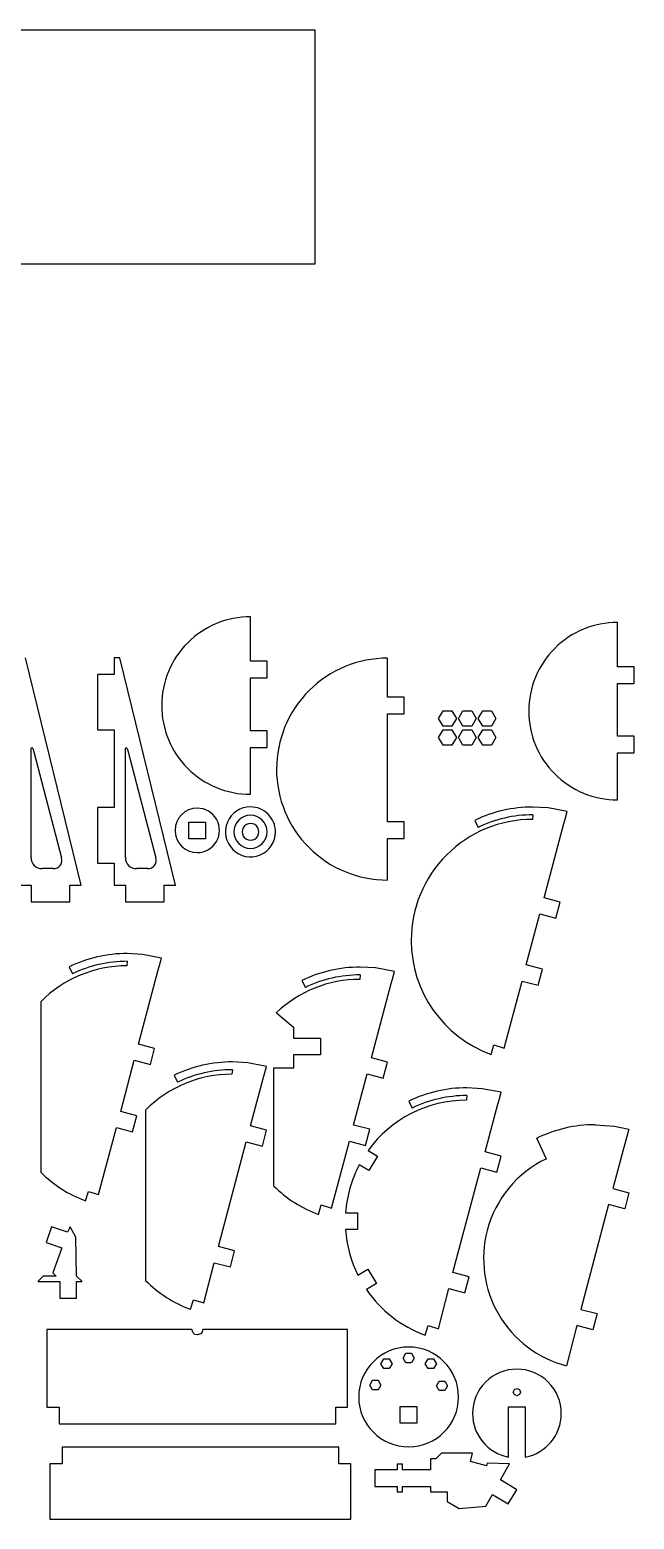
# Model space of a CAD drawing. Header units: millimetres. Extents: x -2305 to 1184, y -190 to 1638.
# Drawn here: x -1580.2 to -1416.8, y 273.5 to 676.1 of the extents above; entities that cross this region are included whole.
import ezdxf

# ---------------------------------------------------------------- set-up
doc = ezdxf.new("R2010")
doc.units = ezdxf.units.MM

msp = doc.modelspace()

# ---------------------------------------------------------------- linework, layer by layer
at = {"color": 7, "linetype": 'Continuous'}
for p, q in [((-1755.87, 676.11), (-1503.14, 676.11)), ((-1503.14, 676.11), (-1503.14, 612.73)), ((-1503.14, 612.73), (-1755.87, 612.73)), ((-1520.52, 505.44), (-1520.52, 517.44)), ((-1421.35, 503.95), (-1421.35, 515.94)), ((-1566.32, 444.87), (-1581.32, 506.35)), ((-1555.83, 506.35), (-1557.33, 506.35)), ((-1557.33, 506.35), (-1557.33, 501.85)), ((-1540.83, 444.87), (-1555.83, 506.35)), ((-1516.02, 505.44), (-1520.52, 505.44)), ((-1516.02, 500.95), (-1516.02, 505.44)), ((-1483.5, 495.75), (-1483.5, 506.27)), ((-1416.85, 503.95), (-1421.35, 503.95)), ((-1416.85, 499.45), (-1416.85, 503.95)), ((-1557.33, 501.85), (-1561.83, 501.85)), ((-1561.83, 501.85), (-1561.83, 486.86)), ((-1520.52, 486.65), (-1520.52, 500.95)), ((-1520.52, 500.95), (-1516.02, 500.95)), ((-1421.35, 485.15), (-1421.35, 499.45)), ((-1421.35, 499.45), (-1416.85, 499.45)), ((-1479, 495.75), (-1483.5, 495.75)), ((-1479, 491.25), (-1479, 495.75)), ((-1483.5, 461.99), (-1483.5, 491.25)), ((-1483.5, 491.25), (-1479, 491.25)), ((-1469.69, 489.92), (-1468.49, 491.99)), ((-1468.49, 491.99), (-1466.1, 491.99)), ((-1466.1, 491.99), (-1464.9, 489.92)), ((-1464.3, 489.92), (-1463.11, 491.99)), ((-1463.11, 491.99), (-1460.71, 491.99)), ((-1460.71, 491.99), (-1459.52, 489.92)), ((-1458.99, 489.92), (-1457.79, 491.99)), ((-1457.79, 491.99), (-1455.4, 491.99)), ((-1455.4, 491.99), (-1454.2, 489.92)), ((-1468.49, 487.85), (-1469.69, 489.92)), ((-1466.1, 487.85), (-1468.49, 487.85)), ((-1464.9, 489.92), (-1466.1, 487.85)), ((-1463.11, 487.85), (-1464.3, 489.92)), ((-1460.71, 487.85), (-1463.11, 487.85)), ((-1459.52, 489.92), (-1460.71, 487.85)), ((-1457.79, 487.85), (-1458.99, 489.92)), ((-1455.4, 487.85), (-1457.79, 487.85)), ((-1454.2, 489.92), (-1455.4, 487.85)), ((-1561.83, 486.86), (-1557.33, 486.86)), ((-1557.33, 486.86), (-1557.33, 465.86)), ((-1516.02, 486.65), (-1520.52, 486.65)), ((-1516.02, 482.16), (-1516.02, 486.65)), ((-1469.69, 484.83), (-1468.49, 486.9)), ((-1468.49, 482.76), (-1469.69, 484.83)), ((-1468.49, 486.9), (-1466.1, 486.9)), ((-1466.1, 486.9), (-1464.9, 484.83)), ((-1464.9, 484.83), (-1466.1, 482.76)), ((-1464.3, 484.83), (-1463.11, 486.9)), ((-1463.11, 482.76), (-1464.3, 484.83)), ((-1463.11, 486.9), (-1460.71, 486.9)), ((-1460.71, 486.9), (-1459.52, 484.83)), ((-1459.52, 484.83), (-1460.71, 482.76)), ((-1458.99, 484.83), (-1457.79, 486.9)), ((-1457.79, 482.76), (-1458.99, 484.83)), ((-1457.79, 486.9), (-1455.4, 486.9)), ((-1455.4, 486.9), (-1454.2, 484.83)), ((-1454.2, 484.83), (-1455.4, 482.76)), ((-1416.85, 485.15), (-1421.35, 485.15)), ((-1416.85, 480.66), (-1416.85, 485.15)), ((-1579.82, 452.37), (-1579.82, 480.86)), ((-1579.06, 480.96), (-1571.58, 452.27)), ((-1554.33, 452.37), (-1554.33, 480.86)), ((-1553.57, 480.96), (-1546.09, 452.27)), ((-1520.52, 469.46), (-1520.52, 482.16)), ((-1520.52, 482.16), (-1516.02, 482.16)), ((-1466.1, 482.76), (-1468.49, 482.76)), ((-1460.71, 482.76), (-1463.11, 482.76)), ((-1455.4, 482.76), (-1457.79, 482.76)), ((-1421.35, 467.96), (-1421.35, 480.66)), ((-1421.35, 480.66), (-1416.85, 480.66)), ((-1416.85, 480.66), (-1416.85, 480.66)), ((-1557.33, 465.86), (-1561.83, 465.86)), ((-1561.83, 465.86), (-1561.83, 450.87)), ((-1444.24, 463.91), (-1444.35, 462.69)), ((-1435.53, 462.78), (-1434.99, 464.81)), ((-1537.15, 461.97), (-1532.65, 461.97)), ((-1537.15, 457.47), (-1537.15, 461.97)), ((-1532.65, 461.97), (-1532.65, 457.47)), ((-1479, 461.99), (-1483.5, 461.99)), ((-1479, 457.49), (-1479, 461.99)), ((-1459.95, 462.42), (-1459.03, 460.53)), ((-1441.18, 441.51), (-1435.86, 461.57)), ((-1435.86, 461.57), (-1435.53, 462.78)), ((-1532.65, 457.47), (-1537.15, 457.47)), ((-1483.5, 446.29), (-1483.5, 457.49)), ((-1483.5, 457.49), (-1479, 457.49)), ((-1573.82, 449.37), (-1576.82, 449.37)), ((-1561.83, 450.87), (-1557.33, 450.87)), ((-1557.33, 450.87), (-1557.33, 444.87)), ((-1548.33, 449.37), (-1551.33, 449.37)), ((-1582.82, 444.87), (-1579.82, 444.87)), ((-1579.82, 444.87), (-1579.82, 440.37)), ((-1569.32, 440.37), (-1569.32, 444.87)), ((-1569.32, 444.87), (-1566.32, 444.87)), ((-1557.33, 444.87), (-1554.33, 444.87)), ((-1554.33, 444.87), (-1554.33, 440.37)), ((-1543.83, 440.37), (-1543.83, 444.87)), ((-1543.83, 444.87), (-1540.83, 444.87)), ((-1579.82, 440.37), (-1569.32, 440.37)), ((-1554.33, 440.37), (-1543.83, 440.37)), ((-1436.83, 440.35), (-1441.18, 441.51)), ((-1437.99, 436.01), (-1436.83, 440.35)), ((-1446, 423.34), (-1442.34, 437.16)), ((-1442.34, 437.16), (-1437.99, 436.01)), ((-1569.55, 422.83), (-1568.63, 420.94)), ((-1553.84, 424.33), (-1553.95, 423.1)), ((-1545.46, 421.98), (-1545.12, 423.19)), ((-1545.12, 423.19), (-1544.58, 425.22)), ((-1441.65, 422.19), (-1446, 423.34)), ((-1550.78, 401.92), (-1545.46, 421.98)), ((-1506.61, 419.16), (-1505.7, 417.27)), ((-1490.9, 420.65), (-1491.02, 419.43)), ((-1482.53, 418.3), (-1482.19, 419.52)), ((-1482.19, 419.52), (-1481.65, 421.55)), ((-1451.95, 400.89), (-1447.15, 419)), ((-1447.15, 419), (-1442.8, 417.84)), ((-1442.8, 417.84), (-1441.65, 422.19)), ((-1487.84, 398.25), (-1482.53, 418.3)), ((-1577.2, 413.4), (-1577.2, 367.34)), ((-1513.54, 410.42), (-1508.88, 406.56)), ((-1508.88, 406.56), (-1508.88, 403.54)), ((-1508.88, 403.54), (-1501.59, 403.54)), ((-1501.59, 403.54), (-1501.59, 399.02)), ((-1546.43, 400.77), (-1550.78, 401.92)), ((-1547.58, 396.42), (-1546.43, 400.77)), ((-1501.59, 399.02), (-1508.88, 399.02)), ((-1508.88, 399.02), (-1508.88, 395.45)), ((-1455.52, 399.16), (-1454.74, 401.73)), ((-1454.74, 401.73), (-1451.95, 400.89)), ((-1555.59, 383.76), (-1551.93, 397.57)), ((-1551.93, 397.57), (-1547.58, 396.42)), ((-1525.43, 395.02), (-1525.61, 393.79)), ((-1516.71, 393.89), (-1516.17, 395.92)), ((-1508.88, 395.45), (-1514.27, 395.45)), ((-1514.27, 395.45), (-1514.27, 363.67)), ((-1483.49, 397.09), (-1487.84, 398.25)), ((-1484.65, 392.74), (-1483.49, 397.09)), ((-1541.13, 393.53), (-1540.22, 391.64)), ((-1520.52, 379.84), (-1517.12, 392.67)), ((-1517.12, 392.67), (-1516.71, 393.89)), ((-1492.66, 380.08), (-1489, 393.9)), ((-1489, 393.9), (-1484.65, 392.74)), ((-1477.77, 386.54), (-1476.86, 384.65)), ((-1462.06, 388.04), (-1462.17, 386.81)), ((-1453.69, 385.69), (-1453.35, 386.9)), ((-1453.35, 386.9), (-1452.82, 388.93)), ((-1551.24, 382.6), (-1555.59, 383.76)), ((-1552.39, 378.25), (-1551.24, 382.6)), ((-1548.86, 384.09), (-1548.86, 338.04)), ((-1457.16, 372.85), (-1453.69, 385.69)), ((-1561.55, 361.3), (-1556.74, 379.41)), ((-1556.74, 379.41), (-1552.39, 378.25)), ((-1516.17, 378.69), (-1520.52, 379.84)), ((-1517.32, 374.34), (-1516.17, 378.69)), ((-1488.31, 378.93), (-1492.66, 380.08)), ((-1489.46, 374.58), (-1488.31, 378.93)), ((-1418.26, 378.98), (-1419.93, 372.99)), ((-1529.16, 347.21), (-1521.67, 375.5)), ((-1521.67, 375.5), (-1517.32, 374.34)), ((-1498.61, 357.63), (-1493.81, 375.73)), ((-1493.81, 375.73), (-1489.46, 374.58)), ((-1440.59, 370.99), (-1443.19, 376.5)), ((-1488.76, 373.17), (-1486.24, 371.64)), ((-1486.24, 371.64), (-1488.54, 367.78)), ((-1452.81, 371.7), (-1457.16, 372.85)), ((-1453.96, 367.35), (-1452.81, 371.7)), ((-1419.93, 372.99), (-1422.61, 362.91)), ((-1488.54, 367.78), (-1491.13, 369.35)), ((-1465.81, 340.21), (-1458.31, 368.5)), ((-1458.31, 368.5), (-1453.96, 367.35)), ((-1422.61, 362.91), (-1418.26, 361.76)), ((-1565.11, 359.6), (-1564.34, 362.15)), ((-1564.34, 362.15), (-1561.55, 361.3)), ((-1502.17, 355.93), (-1501.4, 358.47)), ((-1501.4, 358.47), (-1498.61, 357.63)), ((-1423.76, 358.55), (-1431.24, 330.24)), ((-1419.41, 357.41), (-1423.76, 358.55)), ((-1418.26, 361.76), (-1419.41, 357.41)), ((-1494.83, 356.32), (-1491.64, 356.32)), ((-1491.64, 356.32), (-1491.64, 351.82)), ((-1574.25, 352.6), (-1575.74, 348.35)), ((-1570.01, 351.1), (-1574.25, 352.6)), ((-1569.25, 352.6), (-1570.01, 351.1)), ((-1567.73, 349.73), (-1569.25, 352.6)), ((-1491.64, 351.82), (-1494.83, 351.82)), ((-1575.74, 348.35), (-1571.5, 346.86)), ((-1571.5, 346.86), (-1573.94, 340.14)), ((-1567.52, 339.25), (-1567.73, 349.73)), ((-1524.81, 346.05), (-1529.16, 347.21)), ((-1533.17, 332), (-1530.32, 342.86)), ((-1530.32, 342.86), (-1525.97, 341.71)), ((-1525.97, 341.71), (-1524.81, 346.05)), ((-1576.51, 339.25), (-1578.01, 337.75)), ((-1573.01, 339.25), (-1576.51, 339.25)), ((-1573.94, 340.14), (-1573.01, 339.25)), ((-1566.02, 337.75), (-1567.52, 339.25)), ((-1491.48, 339.47), (-1488.78, 341.09)), ((-1488.78, 341.09), (-1486.46, 337.24)), ((-1461.46, 339.06), (-1465.81, 340.21)), ((-1462.61, 334.71), (-1461.46, 339.06)), ((-1578.01, 337.75), (-1572.01, 337.75)), ((-1572.01, 337.75), (-1572.01, 333.25)), ((-1567.52, 333.25), (-1567.52, 337.75)), ((-1567.52, 337.75), (-1566.02, 337.75)), ((-1486.46, 337.24), (-1489.2, 335.59)), ((-1469.77, 325), (-1466.96, 335.87)), ((-1466.96, 335.87), (-1462.61, 334.71)), ((-1572.01, 333.25), (-1567.52, 333.25)), ((-1536.73, 330.28), (-1535.96, 332.84)), ((-1535.96, 332.84), (-1533.17, 332)), ((-1431.24, 330.24), (-1426.89, 329.1)), ((-1426.89, 329.1), (-1428.03, 324.74)), ((-1536.4, 324.81), (-1575.55, 324.81)), ((-1575.55, 324.81), (-1575.55, 303.82)), ((-1494.27, 324.81), (-1533.41, 324.81)), ((-1494.27, 303.82), (-1494.27, 324.81)), ((-1473.34, 323.28), (-1472.56, 325.85)), ((-1472.56, 325.85), (-1469.77, 325)), ((-1432.38, 325.89), (-1435.18, 314.98)), ((-1428.03, 324.74), (-1432.38, 325.89)), ((-1479.29, 317.07), (-1478.54, 318.37)), ((-1478.54, 318.37), (-1477.04, 318.37)), ((-1477.04, 318.37), (-1476.29, 317.07)), ((-1485.29, 315.57), (-1484.54, 316.87)), ((-1484.54, 314.28), (-1485.29, 315.57)), ((-1484.54, 316.87), (-1483.04, 316.87)), ((-1483.04, 314.28), (-1484.54, 314.28)), ((-1483.04, 316.87), (-1482.29, 315.57)), ((-1482.29, 315.57), (-1483.04, 314.28)), ((-1478.54, 315.77), (-1479.29, 317.07)), ((-1477.04, 315.77), (-1478.54, 315.77)), ((-1476.29, 317.07), (-1477.04, 315.77)), ((-1473.29, 315.57), (-1472.54, 316.87)), ((-1472.54, 314.28), (-1473.29, 315.57)), ((-1472.54, 316.87), (-1471.04, 316.87)), ((-1471.04, 314.28), (-1472.54, 314.28)), ((-1471.04, 316.87), (-1470.29, 315.57)), ((-1470.29, 315.57), (-1471.04, 314.28)), ((-1488.29, 309.78), (-1487.53, 311.08)), ((-1487.53, 311.08), (-1486.04, 311.08)), ((-1486.04, 311.08), (-1485.29, 309.78)), ((-1470.29, 309.58), (-1469.54, 310.87)), ((-1469.54, 310.87), (-1468.04, 310.87)), ((-1468.04, 310.87), (-1467.29, 309.58)), ((-1487.53, 308.48), (-1488.29, 309.78)), ((-1486.04, 308.48), (-1487.53, 308.48)), ((-1485.29, 309.78), (-1486.04, 308.48)), ((-1469.54, 308.28), (-1470.29, 309.58)), ((-1468.04, 308.28), (-1469.54, 308.28)), ((-1467.29, 309.58), (-1468.04, 308.28)), ((-1575.55, 303.82), (-1572.25, 303.82)), ((-1572.25, 303.82), (-1572.25, 299.32)), ((-1497.47, 299.32), (-1497.47, 303.82)), ((-1497.47, 303.82), (-1494.27, 303.82)), ((-1480.04, 304), (-1475.54, 304)), ((-1480.04, 299.51), (-1480.04, 304)), ((-1475.54, 304), (-1475.54, 299.51)), ((-1450.8, 290.31), (-1450.8, 303.92)), ((-1450.8, 303.92), (-1446.3, 303.92)), ((-1446.3, 303.92), (-1446.3, 290.31)), ((-1572.25, 299.32), (-1497.47, 299.32)), ((-1475.54, 299.51), (-1480.04, 299.51)), ((-1571.43, 293.02), (-1571.43, 288.52)), ((-1496.66, 293.02), (-1571.43, 293.02)), ((-1496.66, 288.52), (-1496.66, 293.02)), ((-1470.42, 289.88), (-1471.92, 289.88)), ((-1471.92, 289.88), (-1471.92, 286.88)), ((-1468.92, 291.38), (-1470.42, 289.88)), ((-1460.55, 291.38), (-1468.92, 291.38)), ((-1461.09, 289.09), (-1460.55, 291.38)), ((-1571.43, 288.52), (-1574.73, 288.52)), ((-1574.73, 288.52), (-1574.73, 273.53)), ((-1493.45, 288.52), (-1496.66, 288.52)), ((-1493.45, 273.53), (-1493.45, 288.52)), ((-1480.92, 286.88), (-1486.92, 286.88)), ((-1486.92, 286.88), (-1486.92, 282.39)), ((-1479.42, 288.38), (-1480.92, 288.38)), ((-1480.92, 288.38), (-1480.92, 286.88)), ((-1479.42, 286.88), (-1479.42, 288.38)), ((-1471.92, 286.88), (-1479.42, 286.88)), ((-1456.73, 287.97), (-1461.09, 289.09)), ((-1456.57, 288.65), (-1456.73, 287.97)), ((-1450.54, 288.53), (-1456.57, 288.65)), ((-1452.96, 284.17), (-1450.54, 288.53)), ((-1486.92, 282.39), (-1480.92, 282.39)), ((-1480.92, 282.39), (-1480.92, 280.89)), ((-1479.42, 280.89), (-1479.42, 282.39)), ((-1479.42, 282.39), (-1471.92, 282.39)), ((-1471.92, 282.39), (-1471.92, 280.89)), ((-1448.55, 281.49), (-1452.96, 284.17)), ((-1480.92, 280.89), (-1479.42, 280.89)), ((-1471.92, 280.89), (-1467.42, 280.89)), ((-1467.42, 280.89), (-1467.42, 278.35)), ((-1467.42, 278.35), (-1464.13, 276.45)), ((-1456.95, 277.04), (-1455.16, 280.22)), ((-1455.16, 280.22), (-1450.88, 277.64)), ((-1450.88, 277.64), (-1448.55, 281.49)), ((-1464.13, 276.45), (-1456.95, 277.04)), ((-1574.73, 273.53), (-1493.45, 273.53))]:
    msp.add_line(p, q, dxfattribs=at)
at = {"color": 7, "linetype": 'Continuous', "flags": 128}
for points in [[(-1579.82, 480.86), (-1579.76, 481.79), (-1579.69, 482.03), (-1579.6, 482.12), (-1579.48, 482.06), (-1579.36, 481.85), (-1579.06, 480.96)], [(-1554.33, 480.86), (-1554.27, 481.79), (-1554.2, 482.03), (-1554.11, 482.12), (-1553.99, 482.06), (-1553.86, 481.85), (-1553.57, 480.96)], [(-1434.99, 464.81), (-1440.08, 465.78), (-1444.24, 466.02)], [(-1544.58, 425.22), (-1549.68, 426.19), (-1553.84, 426.43)], [(-1481.65, 421.55), (-1486.74, 422.52), (-1490.9, 422.76)], [(-1516.17, 395.92), (-1521.26, 396.89), (-1525.42, 397.12)], [(-1452.82, 388.93), (-1457.9, 389.9), (-1462.06, 390.14)], [(-1427.42, 380.16), (-1422.2, 379.79), (-1418.26, 378.98)], [(-1534.9, 323.32), (-1535.55, 323.46), (-1536.06, 323.86), (-1536.4, 324.81)], [(-1533.41, 324.81), (-1533.55, 324.16), (-1533.95, 323.66), (-1534.9, 323.32)], [(-1448.55, 306.92), (-1449.23, 307.2), (-1449.51, 307.87), (-1449.23, 308.55), (-1448.55, 308.83)], [(-1448.55, 308.83), (-1447.87, 308.55), (-1447.59, 307.87), (-1447.87, 307.2), (-1448.55, 306.92)]]:
    msp.add_lwpolyline(points, dxfattribs=at)
at = {"color": 7, "linetype": 'Continuous'}
for centre, radius, start, end in [((-1520.54, 493.47), 23.98, 89.9648, 180.0353), ((-1421.36, 491.97), 23.97, 89.9624, 180.0377), ((-1483.51, 476.3), 29.97, 89.964, 180.0363), ((-1520.54, 493.44), 23.98, 179.9659, 270.0355), ((-1421.36, 491.94), 23.98, 179.967, 270.0346), ((-1483.52, 476.26), 29.97, 179.968, 270.038), ((-1534.9, 459.72), 6, 90.0001, 269.9996), ((-1534.9, 459.72), 6, 270.0001, 90.0002), ((-1520.53, 459.32), 6.75, 89.9892, 0.011), ((-1520.52, 459.32), 4.5, 90.0002, 269.9995), ((-1520.52, 459.32), 6.74, 359.9642, 90.0354), ((-1520.52, 459.32), 4.5, 270.0002, 90.0002), ((-1444.3, 430.15), 35.86, 89.9044, 115.8715), ((-1444.29, 430.09), 33.82, 89.9177, 115.8459), ((-1520.52, 459.32), 2.25, 89.9911, 270.0083), ((-1520.52, 459.32), 2.25, 269.9845, 90.0161), ((-1444.37, 429.97), 32.72, 89.9622, 180.039), ((-1576.81, 452.38), 3.01, 180.1391, 269.8606), ((-1573.7, 451.59), 2.22, 266.7714, 17.8457), ((-1551.32, 452.38), 3.01, 180.1435, 269.875), ((-1548.2, 451.59), 2.22, 266.7987, 17.8697), ((-1444.35, 429.94), 32.74, 179.9919, 250.0422), ((-1553.97, 390.44), 32.66, 89.9552, 135.3345), ((-1553.89, 390.54), 35.89, 89.9122, 115.8626), ((-1553.88, 390.5), 33.83, 89.9219, 115.8419), ((-1490.96, 386.87), 35.88, 89.9109, 115.8632), ((-1491.04, 386.8), 32.63, 89.9559, 133.6104), ((-1490.96, 386.86), 33.79, 89.9131, 115.865), ((-1525.47, 361.22), 35.91, 89.9235, 115.8557), ((-1525.48, 361.23), 33.8, 89.9128, 115.8614), ((-1525.63, 361.13), 32.66, 89.958, 135.3316), ((-1462.18, 354.09), 32.71, 89.9883, 144.3309), ((-1462.12, 354.24), 35.89, 89.9152, 115.8598), ((-1462.12, 354.24), 33.8, 89.9126, 115.862), ((-1427.47, 344.61), 35.55, 89.9216, 116.2423), ((-1427.58, 344), 29.95, 115.7296, 165.3051), ((-1553.88, 390.44), 32.82, 224.7287, 250.0008), ((-1462.43, 354.16), 32.46, 152.1193, 176.197), ((-1490.96, 386.76), 32.81, 224.7321, 250.0103), ((-1462.35, 353.99), 32.55, 183.8272, 206.502), ((-1427.57, 343.97), 29.97, 165.2429, 255.3007), ((-1525.58, 361.08), 32.75, 224.7098, 250.1052), ((-1462.12, 354.12), 32.81, 214.3682, 249.9915), ((-1477.79, 306.57), 13.49, 90.0009, 269.9982), ((-1477.79, 306.57), 13.49, 270.0009, 90), ((-1448.55, 302.1), 11.99, 89.9673, 180.0359), ((-1448.54, 302.1), 11.99, 359.9651, 90.0413), ((-1448.55, 302.09), 11.99, 179.9833, 259.2014), ((-1448.53, 302.08), 11.99, 280.7541, 0.0234)]:
    msp.add_arc(centre, radius, start, end, dxfattribs=at)

doc.saveas('drawing.dxf')
